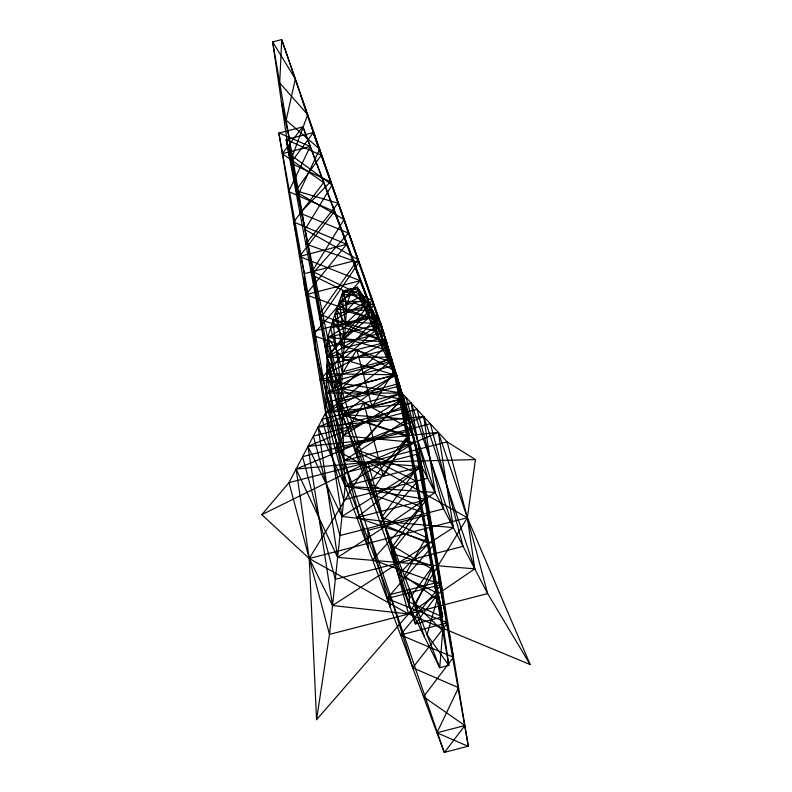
<?xml version="1.0" encoding="UTF-8"?>
<svg xmlns="http://www.w3.org/2000/svg" width="792" height="792" viewBox="0 0 792 792"><rect width="100%" height="100%" fill="white"/><g stroke="black" fill="none" stroke-linecap="round" stroke-linejoin="round"><path stroke-width="1.19" d="M530.194 664.587L487.634 593.594L421.582 466.448L401.999 393.119L380.962 323.859L313.325 132.571L286.15 139.58L327.64 337.61L325.581 412.82L341.956 516.453L391.773 522.205L453.351 527.591L438.332 432.382L307.979 446.401L332.541 605.534L408.563 613.988L530.194 664.587L467.369 517.73L438.332 432.382L368.042 462.251L261.805 514.681L309.236 558.509L408.563 613.988L474.784 568.854L467.369 517.73L475.447 459.588L447.114 441.857L401.999 393.119L302.92 126.868L278.863 133.076L325.581 412.82L345.163 486.149L444.243 752.4L468.31 746.193L411.226 403.078L325.581 412.82L288.971 482.635L261.805 514.681M302.613 126.948L282.308 153.697L323.651 182.556L293.713 221.988L346.629 244.312L305.851 294.713L374.576 319.414L320.057 379.764L401.999 393.119L414.632 442.49L432.412 531.293L427.452 515.028L367.993 530.363L368.132 547.866L344.075 460.677L341.303 388.773L346.797 304.633L351.4 291.199L357.42 287.229L380.962 323.859L401.772 399.118L442.669 616.928L415.493 623.928L342.293 414.454L327.047 357.38L286.15 139.58L321.245 155.232L295.753 190.714L338.026 203.247L305.771 244.045L358.786 262.647L319.918 319.384L386.526 342.045L407.702 419.117L344.075 460.677L345.163 486.149L329.492 634.372L316.553 719.671L408.563 613.988L467.369 517.73L368.042 462.251L296.099 469.052L309.236 558.509L316.553 719.671M281.368 101.614L289.595 140.253L289.585 157.836L272.646 41.936L281.724 39.6L386.526 342.045L394.624 375.022L442.669 616.928L407.573 601.267L433.066 565.795L390.793 553.252L423.047 512.454L370.032 493.852L408.9 437.125L342.293 414.454L327.64 337.61L334.768 314.503L343.134 290.921L357.42 287.229L361.083 300.94L394.624 375.022L421.582 466.448L356.875 517.621L434.521 543.886L386.991 598.564L447.698 622.799L412.751 667.775L458.528 687.684L436.937 732.768L468.003 746.272M279.17 132.997L310.226 146.5L288.635 191.585L334.412 211.494L353.569 260.974L357.014 272.23L374.19 315.572L379.041 331.402L396.545 374.784L421.582 466.448L341.956 516.453L307.979 446.401L411.226 403.078L453.351 527.591L332.541 605.534L309.236 558.509L368.042 462.251L475.447 459.588M356.786 349.717L334.67 385.922L372.032 406.781L394.149 370.587L356.786 349.717L372.032 406.781M363.795 402.97L335.372 449.49L383.377 476.299L411.791 429.779L363.795 402.97L383.377 476.299M367.993 530.363L390.149 607.048L390.06 594.604L439.273 581.912L453.46 657.281L423.522 696.712L464.864 725.571L444.55 752.321M444.243 752.4L344.075 460.677L325.581 412.82L390.298 361.647L312.652 335.382L360.172 280.705L299.465 256.469L334.412 211.494M453.46 657.281L400.534 634.966L441.312 584.555L372.587 559.855L427.106 499.514L345.163 486.149L318.097 427.096L401.999 393.119L435.085 492.446L391.773 522.205L337.63 557.429L296.099 469.052L423.7 416.562L474.784 568.854L337.63 557.429L318.097 427.096L423.7 416.562L435.085 492.446L345.163 486.149L325.987 392.981L278.863 133.076M316.77 141.491L344.055 219.483L312.206 271.329L372.111 300.425L327.047 357.38L341.303 388.773L383.041 348.896L380.962 323.859L332.808 320.839L341.303 388.773L415.493 623.928L438.243 593.356L398.307 574.754L428.868 543.431L380.378 523.462L417.265 481.675L355.063 451.004L401.772 399.118L391.149 357.142L327.047 357.38L272.646 41.936L295.357 78.943L286.14 120.216L319.681 149.134L298.792 193.535L344.055 219.483L384.199 334.432M424.096 636.134L409.375 588.793L409.355 606.375L439.748 667.725L448.826 665.379L401.772 399.118L341.303 388.773L327.64 337.61L380.962 323.859L394.624 375.022L342.293 414.454L408.246 435.758L368.874 483.546L420.839 507.019L436.541 590.03M380.962 323.859L327.047 357.38L343.114 435.768L414.632 442.49L468.31 746.193M394.624 375.022L343.055 359.202L327.64 337.61L372.794 310.523L394.624 375.022L341.303 388.773M282.308 153.697L310.226 146.5M299.465 256.469L346.629 244.312M302.92 126.868L396.545 374.784L414.632 442.49L345.163 486.149L421.582 466.448L344.075 460.677L314.751 347.975L314.731 330.898L304.366 285.803L304.356 273.666L353.569 260.974M305.851 294.713L360.172 280.705M314.731 330.898L374.19 315.572M320.057 379.764L390.298 361.647M356.875 517.621L427.106 499.514M309.236 558.509L467.369 517.73M386.991 598.564L441.312 584.555M400.534 634.966L447.698 622.799M436.937 732.768L464.864 725.571M327.64 337.61L386.526 342.045L401.772 399.118L355.697 449.302L414.602 471.755L381.784 517.097L409.365 597.039M354.687 264.637L400.01 386.427M344.767 476.853L390.09 598.653M301.148 96.505L319.463 150.133L281.724 39.6L279.715 82.972L307.732 114.652L292.347 156.182L332.086 184.942L304.999 229.551L327.294 349.104M341.877 403.702L381.784 517.097L426.215 537.422L404.455 576.002L437.154 599.316L427.066 634.778L448.826 665.379L439.233 598.663L434.165 582.397L443.886 631.036M390.06 594.604L412.751 667.775M439.273 581.912L442.797 593.465L427.452 515.028M368.042 462.251L408.563 613.988M293.713 221.988L304.356 273.666M289.595 148.5L304.999 229.551L357.935 259.538L319.562 313.978L386.526 342.045L326.561 373.794L344.075 460.677L414.632 442.49L391.149 357.142L325.987 392.981L343.114 435.768L401.772 399.118L342.293 414.454L407.702 419.117L396.545 374.784L326.561 373.794L439.748 667.725L442.708 630.749L415.562 604.88L431.788 568.953L392.911 546.015L420.839 507.019L398.782 389.03M419.047 457.697L440.421 585.674M304.356 277.606L325.73 405.583M359.271 289.981L359.251 294.089L363.726 306.672L345.431 323.809L336.55 309.474L362.855 295.307L374.913 330.898L343.055 359.202L336.55 309.474L372.794 310.523L374.913 330.898L345.431 323.809L341.867 294.466L350.272 289.08L359.271 289.981L368.854 317.77L344.372 338.768L332.808 320.839L367.092 301.594L383.041 348.896L344.372 338.768L339.431 301.346L359.271 289.981M313.325 132.571L290.575 163.142L330.512 181.744L299.95 213.068L348.44 233.046L311.543 274.824L373.755 305.494L327.047 357.38L386.526 342.045L313.325 132.571M353.935 302.782L346.332 311.157L339.431 301.346L367.092 301.594L368.854 317.77L346.332 311.157L344.965 297.772L341.867 294.466L362.855 295.307L363.726 306.672L353.935 302.782M396.545 374.784L325.581 412.82L401.999 393.119L325.987 392.981L396.545 374.784M361.083 300.94L346.797 304.633L343.134 290.921L351.4 291.199L361.083 300.94M369.706 305.494L334.768 314.503L343.718 348.034L378.665 339.025L369.706 305.494M376.299 316.246L330.591 328.027L342.302 371.874L388.001 360.093L376.299 316.246M383.595 332.462L327.363 346.955L341.768 400.91L398 386.417L383.595 332.462M388.714 349.203L326.819 365.162L342.679 424.552L404.573 408.593L388.714 349.203M393.743 365.627L326.284 383.011L343.57 447.737L411.028 430.343L393.743 365.627M399.168 383.585L325.799 402.504L344.599 472.913L417.968 453.984L399.168 383.585M406.177 397.624L322.195 419.275L343.708 499.861L427.69 478.2L406.177 397.624M417.047 409.365L313.375 436.095L339.936 535.57L443.599 508.84L417.047 409.365M430.343 423.74L302.584 456.687L335.313 579.279L463.082 546.341L430.343 423.74M447.114 441.857L288.971 482.635L329.492 634.372L487.634 593.594L447.114 441.857"/></g></svg>
